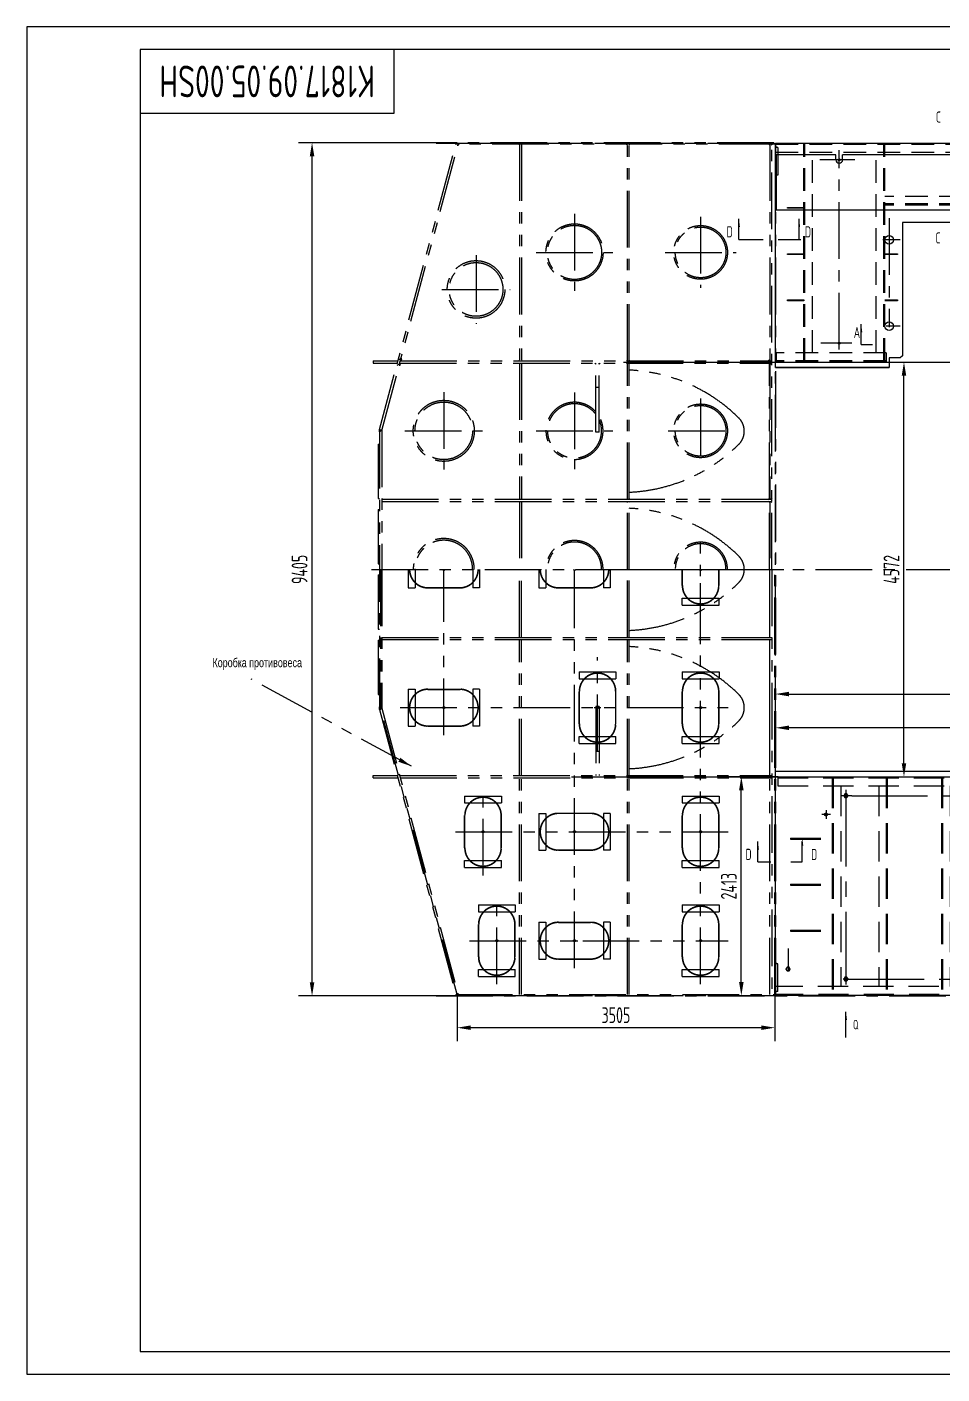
# Model space of a CAD drawing. Header units: millimetres. Extents: x 0 to 21000, y 0 to 14850.
# Drawn here: x 0 to 10094, y 0 to 14850 of the extents above; entities that cross this region are included whole.
import ezdxf
from ezdxf.enums import TextEntityAlignment as Align

# ---------------------------------------------------------------- set-up
doc = ezdxf.new("R2010")
doc.units = ezdxf.units.MM
doc.header["$LTSCALE"] = 500
for name, pattern in [('F', [0.75, 0.5, -0.25]), ('G', [2, 1.25, -0.25, 0.25, -0.25]), ('K', [2.5, 1.25, -0.25, 0.25, -0.25, 0.25, -0.25])]:
    doc.linetypes.add(name, pattern=pattern)
for name, color, linetype in [('01', 7, 'Continuous'), ('02', 1, 'Continuous'), ('04', 2, 'F'), ('05', 4, 'G'), ('07', 6, 'K'), ('08', 1, 'Continuous'), ('11', 3, 'Continuous')]:
    doc.layers.add(name, color=color, linetype=linetype)
doc.styles.get("Standard").update_dxf_attribs({"font": 'isocp', "width": 0.707, "bigfont": 'intecad.shx'})
doc.dimstyles.new('INTE', dxfattribs={"dimscale": 50, "dimtxt": 3.5, "dimasz": 3, "dimexe": 3, "dimexo": 0, "dimgap": 1, "dimtad": 1, "dimdec": 3, "dimdsep": 46, "dimtxsty": 'Standard', "dimcen": 0, "dimclrd": 1, "dimclre": 1, "dimclrt": 3, "dimaunit": 1, "dimadec": 0, "dimazin": 0, "dimtfac": 1, "dimtmove": 0, "dimatfit": 0, "dimfxl": 1, "dimarcsym": 0})

# ---------------------------------------------------------------- blocks, each defined once
blk = doc.blocks.new('*U1', base_point=(11610, -8775))
at = {"ltscale": 1.333333}
for p, q in [((6402, -6198), (8710, -6198)), ((6402, -6198), (6402, -8671)), ((8704, -6198), (8704, -8671)), ((8710, -6198), (8710, -8671)), ((8710, -6198), (11584, -6198)), ((11584, -6198), (11584, -8671)), ((10308, -6817), (10308, -8544)), ((11578, -6817), (11578, -8544)), ((8710, -8671), (6402, -8671)), ((11584, -8671), (8710, -8671))]:
    blk.add_line(p, q, dxfattribs=at)
at = {"layer": '01', "ltscale": 1.333333}
for p, q in [((11578, -6817), (10308, -6817)), ((11578, -8544), (10308, -8544))]:
    blk.add_line(p, q, dxfattribs=at)
at = {"layer": '01', "color": 7, "linetype": 'Continuous', "ltscale": 1.333333}
blk.add_lwpolyline([(6531, -8358), (6519, -8378), (6531, -8398), (6554, -8398), (6566, -8378), (6554, -8358)], close=True, dxfattribs=at)
for centre, radius in [((7180, -6467), 11), ((10228, -6467), 11), ((9720, -6960), 57), ((6542, -8378), 20), ((10228, -8489), 11)]:
    blk.add_circle(centre, radius, dxfattribs=at)
at = {"layer": '01', "ltscale": 1.333333}
for centre, radius in [((6961, -6674), 17.5), ((7180, -8489), 11)]:
    blk.add_circle(centre, radius, dxfattribs=at)
at = {"layer": '04', "color": 2, "linetype": 'F', "ltscale": 1.333333}
for p, q in [((6431, -6258), (8710, -6258)), ((6431, -6258), (6431, -6359)), ((6431, -6270), (8704, -6270)), ((6431, -6359), (8704, -6359)), ((8704, -6270), (9174, -6270)), ((8704, -6359), (9174, -6359)), ((8710, -6258), (9174, -6258)), ((9174, -6359), (9174, -6258)), ((9180, -6258), (11571, -6258)), ((9180, -6359), (9180, -6258)), ((9180, -6270), (11571, -6270)), ((9180, -6359), (11571, -6359)), ((11571, -6359), (11571, -6258)), ((8695, -7045), (8695, -8639)), ((8720, -7045), (8720, -8639)), ((8704, -8570), (6402, -8570)), ((11584, -8570), (8710, -8570)), ((8710, -8659), (6402, -8659)), ((8695, -8639), (8720, -8639)), ((11584, -8659), (8710, -8659))]:
    blk.add_line(p, q, dxfattribs=at)
at = {"layer": '04', "ltscale": 1.333333}
for p, q in [((7028, -6270), (7028, -8659)), ((7040, -6270), (7040, -8659)), ((7123, -6359), (7123, -8570)), ((7542, -6359), (7542, -8570)), ((7625, -6270), (7625, -8659)), ((7637, -6270), (7637, -8659)), ((8234, -6270), (8234, -8659)), ((8246, -6270), (8246, -8659)), ((8329, -6359), (8329, -8570)), ((8695, -7038), (8695, -6270)), ((8720, -7045), (8720, -6270)), ((8799, -6359), (8799, -8570)), ((8882, -6270), (8882, -8659)), ((8894, -6270), (8894, -8659)), ((9847, -6270), (9847, -8659)), ((9859, -6270), (9859, -8659)), ((9942, -6359), (9942, -8570)), ((10412, -6359), (10412, -8570)), ((10495, -6270), (10495, -8659)), ((10507, -6270), (10507, -8659)), ((11260, -6270), (11260, -8659)), ((11272, -6270), (11272, -8659)), ((11355, -6359), (11355, -8570)), ((6571, -6935), (7028, -6935)), ((6571, -6935), (6571, -6945)), ((6571, -6945), (7028, -6945)), ((8695, -7038), (8695, -7045)), ((8720, -7038), (8720, -7045)), ((6571, -7443), (7028, -7443)), ((6571, -7443), (6571, -7453)), ((6571, -7453), (7028, -7453)), ((6571, -7951), (7028, -7951)), ((6571, -7951), (6571, -7961)), ((6571, -7961), (7028, -7961))]:
    blk.add_line(p, q, dxfattribs=at)
at = {"layer": '04', "color": 2, "linetype": 'F', "ltscale": 1.333333}
for points in [[(7169, -6447), (7157, -6467), (7169, -6487), (7192, -6487), (7204, -6467), (7192, -6447)], [(10217, -6447), (10205, -6467), (10217, -6487), (10240, -6487), (10252, -6467), (10240, -6447)], [(7169, -8469), (7157, -8489), (7169, -8509), (7192, -8509), (7204, -8489), (7192, -8469)], [(10217, -8469), (10205, -8489), (10217, -8509), (10240, -8509), (10252, -8489), (10240, -8469)]]:
    blk.add_lwpolyline(points, close=True, dxfattribs=at)
at = {"layer": '05', "ltscale": 1.333333}
for p, q in [((7226, -6467), (7135, -6467)), ((7246, -6467), (7145, -6467)), ((7180, -6402), (7180, -6533)), ((7180, -6414), (7180, -8550)), ((7180, -6421), (7180, -6513)), ((7246, -6467), (10111, -6467)), ((7246, -6467), (7309, -6467)), ((10111, -6467), (10341, -6467)), ((10228, -6428), (10228, -8543)), ((7009, -6674), (6914, -6674)), ((6961, -6627), (6961, -6722)), ((9651, -6960), (9779, -6960)), ((9720, -6882), (9720, -7059)), ((6542, -8150), (6542, -8400)), ((7180, -8459), (7180, -8519)), ((7210, -8489), (7151, -8489)), ((7210, -8489), (10195, -8489)), ((10195, -8489), (10272, -8489))]:
    blk.add_line(p, q, dxfattribs=at)
blk = doc.blocks.new('*D8')
at = {"layer": '08', "color": 1, "lineweight": -2}
for p, q in [((8285, 6584), (7730, 6584)), ((7880, 4321), (7880, 6434)), ((8253, 4171), (7730, 4171))]:
    blk.add_line(p, q, dxfattribs=at)
at = {"layer": '08', "color": 1}
for points in [[(7855, 6434), (7905, 6434), (7880, 6584)], [(7855, 4321), (7905, 4321), (7880, 4171)]]:
    blk.add_solid(points, dxfattribs=at)
at = {"layer": 'Defpoints', "color": 0}
for p in [(7880, 6584), (8285, 6584), (8253, 4171)]:
    blk.add_point(p, dxfattribs=at)
at = {"layer": '08', "color": 3, "insert": (7742, 5378), "char_height": 175, "attachment_point": 5, "rotation": 90}
blk.add_mtext('2413', dxfattribs=at)
blk = doc.blocks.new('*D9')
at = {"layer": '08', "color": 1, "lineweight": -2}
for p, q in [((8256, 11156), (9824, 11156)), ((9674, 6734), (9674, 11006)), ((8256, 6584), (9824, 6584))]:
    blk.add_line(p, q, dxfattribs=at)
at = {"layer": '08', "color": 1}
for points in [[(9649, 11006), (9699, 11006), (9674, 11156)], [(9649, 6734), (9699, 6734), (9674, 6584)]]:
    blk.add_solid(points, dxfattribs=at)
at = {"layer": 'Defpoints', "color": 0}
for p in [(8256, 11156), (9674, 11156), (8256, 6584)]:
    blk.add_point(p, dxfattribs=at)
at = {"layer": '08', "color": 3, "insert": (9536, 8870), "char_height": 175, "attachment_point": 5, "rotation": 90}
blk.add_mtext('4572', dxfattribs=at)
blk = doc.blocks.new('*D10')
at = {"layer": '08', "color": 1, "lineweight": -2}
for p, q in [((8256, 6644), (8256, 7646)), ((13717, 6878), (13717, 7646)), ((8406, 7496), (13567, 7496))]:
    blk.add_line(p, q, dxfattribs=at)
at = {"layer": '08', "color": 1}
for points in [[(8406, 7521), (8406, 7471), (8256, 7496)], [(13567, 7521), (13567, 7471), (13717, 7496)]]:
    blk.add_solid(points, dxfattribs=at)
at = {"layer": 'Defpoints', "color": 0}
for p in [(13717, 7496), (13717, 6878), (8256, 6644)]:
    blk.add_point(p, dxfattribs=at)
at = {"layer": '08', "color": 3, "insert": (10986, 7634), "char_height": 175, "attachment_point": 5}
blk.add_mtext('5461', dxfattribs=at)
blk = doc.blocks.new('*U6', base_point=(2671, 20105))
for p, q in [((-3894, 20595), (-3894, 23068)), ((1567, 23068), (1567, 22192)), ((-2493, 22195), (-2493, 20725)), ((-1547, 22195), (-2493, 22195)), ((-1547, 22195), (-1547, 20725)), ((1747, 22192), (1567, 22192)), ((1747, 22192), (1747, 20725)), ((-2639, 20700), (-2639, 20595)), ((1556, 20595), (1556, 20700)), ((1556, 20700), (1722, 20700)), ((1747, 20725), (1722, 20700)), ((-2639, 20595), (-3894, 20595)), ((-3894, 20595), (-2639, 20595)), ((1556, 20595), (-1357, 20595)), ((-1357, 20595), (-1060, 20595))]:
    blk.add_line(p, q)
at = {"layer": '01', "color": 7, "linetype": 'Continuous'}
for p, q in [((-3894, 23068), (1567, 23068)), ((1561, 22941), (1561, 22331)), ((-2518, 20700), (-2639, 20700)), ((-2493, 20725), (-2518, 20700)), ((-1522, 20700), (-1547, 20725)), ((-1357, 20700), (-1522, 20700)), ((-1357, 20700), (-1357, 20595))]:
    blk.add_line(p, q, dxfattribs=at)
at = {"layer": '01'}
for p, q in [((-3229, 22941), (-3888, 22941)), ((-3888, 22941), (-3888, 22331)), ((-3229, 22886), (-3229, 22941)), ((-840, 22941), (-3153, 22941)), ((-3153, 22886), (-3153, 22941)), ((483, 22941), (-840, 22941)), ((-840, 22941), (-840, 22331)), ((-839, 22941), (-839, 22331)), ((483, 22886), (483, 22941)), ((1561, 22941), (559, 22941)), ((559, 22886), (559, 22941)), ((-840, 22331), (-3888, 22331)), ((-840, 22331), (1561, 22331))]:
    blk.add_line(p, q, dxfattribs=at)
for centre, radius in [((-3191, 22886), 11), ((521, 22886), 11), ((-2639, 22003), 47.5), ((-2639, 21050), 47.5), ((-3191, 20864), 11)]:
    blk.add_circle(centre, radius, dxfattribs=at)
at = {"layer": '01', "color": 7, "linetype": 'Continuous'}
blk.add_circle((521, 20864), 11, dxfattribs=at)
at = {"layer": '01'}
for centre in [(-3191, 22886), (521, 22886)]:
    blk.add_arc(centre, 38, 180, 0, dxfattribs=at)
at = {"layer": '04', "color": 2, "linetype": 'F'}
for p, q in [((-3894, 23056), (1567, 23056)), ((-3894, 22967), (1567, 22967)), ((-1089, 22481), (-2687, 22481)), ((-3760, 22360), (-3582, 22360)), ((-3760, 22350), (-3760, 22360)), ((-3582, 22350), (-3760, 22350)), ((-3582, 22360), (-3582, 22350)), ((-1089, 22398), (-2687, 22398)), ((-1089, 22386), (-2687, 22386)), ((-3760, 21849), (-3582, 21849)), ((-3760, 21839), (-3760, 21849)), ((-3582, 21839), (-3760, 21839)), ((-3582, 21849), (-3582, 21839)), ((-2687, 21849), (-2547, 21849)), ((-2547, 21839), (-2687, 21839)), ((-2547, 21849), (-2547, 21839)), ((-1445, 21849), (-1089, 21849)), ((-1445, 21839), (-1089, 21839)), ((1290, 21849), (1646, 21849)), ((1290, 21839), (1646, 21839)), ((-3760, 21341), (-3582, 21341)), ((-3760, 21331), (-3760, 21341)), ((-3582, 21331), (-3760, 21331)), ((-3582, 21341), (-3582, 21331)), ((-2687, 21341), (-2547, 21341)), ((-2547, 21331), (-2687, 21331)), ((-2547, 21341), (-2547, 21331)), ((-1445, 21341), (-1089, 21341)), ((-1445, 21331), (-1445, 21341)), ((-1445, 21331), (-1089, 21331)), ((1290, 21341), (1646, 21341)), ((1290, 21331), (1646, 21331)), ((-2672, 20756), (-3885, 20756)), ((-3885, 20756), (-3885, 20655)), ((-2672, 20667), (-3885, 20667)), ((-2672, 20655), (-3885, 20655)), ((-2672, 20756), (-2672, 20655)), ((-1343, 20756), (1544, 20756)), ((-1343, 20756), (-1343, 20655)), ((-1343, 20667), (1544, 20667)), ((-1343, 20655), (1544, 20655)), ((1544, 20756), (1544, 20655))]:
    blk.add_line(p, q, dxfattribs=at)
at = {"layer": '04'}
for p, q in [((-3582, 20667), (-3582, 23056)), ((-3570, 20667), (-3570, 23056)), ((-2699, 20667), (-2699, 23056)), ((-2687, 20667), (-2687, 23056)), ((-1089, 20667), (-1089, 23056)), ((-1077, 20667), (-1077, 23056)), ((-538, 20667), (-538, 23056)), ((-526, 20667), (-526, 23056)), ((586, 20667), (586, 23056)), ((598, 20667), (598, 23056)), ((1278, 20667), (1278, 23056)), ((1290, 20667), (1290, 23056)), ((-3487, 20756), (-3487, 22967)), ((-2782, 20756), (-2782, 22967)), ((-994, 20756), (-994, 22967)), ((-621, 20756), (-621, 22967)), ((681, 20756), (681, 22967)), ((1195, 20756), (1195, 22967)), ((-1445, 21839), (-1445, 21849)), ((-1089, 21839), (-1089, 21849)), ((1646, 21839), (1646, 21849)), ((-1089, 21331), (-1089, 21341)), ((1646, 21331), (1646, 21341))]:
    blk.add_line(p, q, dxfattribs=at)
at = {"layer": '05'}
for p, q in [((-3019, 22886), (-3404, 22886)), ((-3050, 20864), (-3394, 20864))]:
    blk.add_line(p, q, dxfattribs=at)
at = {"layer": '05', "color": 4, "linetype": 'G'}
for p, q in [((-3191, 20794), (-3191, 22992)), ((733, 22886), (267, 22886)), ((521, 20795), (521, 22993)), ((-2639, 22241), (-2639, 21040)), ((-2519, 22003), (-2711, 22003)), ((-2519, 21050), (-2674, 21050)), ((733, 20864), (337, 20864))]:
    blk.add_line(p, q, dxfattribs=at)
blk = doc.blocks.new('*D23')
at = {"layer": '08', "color": 1, "lineweight": -2}
for p, q in [((4745, 4184), (4745, 3668)), ((8250, 4184), (8250, 3668)), ((8100, 3818), (4895, 3818))]:
    blk.add_line(p, q, dxfattribs=at)
at = {"layer": '08', "color": 1}
for points in [[(4895, 3843), (4895, 3793), (4745, 3818)], [(8100, 3843), (8100, 3793), (8250, 3818)]]:
    blk.add_solid(points, dxfattribs=at)
at = {"layer": 'Defpoints', "color": 0}
for p in [(4745, 4184), (8250, 4184), (4745, 3818)]:
    blk.add_point(p, dxfattribs=at)
at = {"layer": '08', "color": 3, "insert": (6497, 3956), "char_height": 175, "attachment_point": 5}
blk.add_mtext('3505', dxfattribs=at)
blk = doc.blocks.new('*D24')
at = {"layer": '08', "color": 1, "lineweight": -2}
for p, q in [((4744, 13573), (2995, 13573)), ((3145, 4318), (3145, 13423)), ((4744, 4168), (2995, 4168))]:
    blk.add_line(p, q, dxfattribs=at)
at = {"layer": '08', "color": 1}
for points in [[(3120, 13423), (3170, 13423), (3145, 13573)], [(3120, 4318), (3170, 4318), (3145, 4168)]]:
    blk.add_solid(points, dxfattribs=at)
at = {"layer": 'Defpoints', "color": 0}
for p in [(3145, 13573), (4744, 13573), (4744, 4168)]:
    blk.add_point(p, dxfattribs=at)
at = {"layer": '08', "color": 3, "insert": (3007, 8870), "char_height": 175, "attachment_point": 5, "rotation": 90}
blk.add_mtext('9405', dxfattribs=at)
blk = doc.blocks.new('*D25')
at = {"layer": '08', "color": 1, "lineweight": -2}
for p, q in [((8256, 6648), (8256, 7274)), ((13438, 6644), (13438, 7274)), ((13288, 7124), (8406, 7124))]:
    blk.add_line(p, q, dxfattribs=at)
at = {"layer": '08', "color": 1}
for points in [[(8406, 7149), (8406, 7099), (8256, 7124)], [(13288, 7149), (13288, 7099), (13438, 7124)]]:
    blk.add_solid(points, dxfattribs=at)
at = {"layer": 'Defpoints', "color": 0}
for p in [(8256, 7124), (8256, 6648), (13438, 6644)]:
    blk.add_point(p, dxfattribs=at)
at = {"layer": '08', "color": 3, "insert": (10847, 7262), "char_height": 175, "attachment_point": 5}
blk.add_mtext('5182', dxfattribs=at)
blk = doc.blocks.new('*U47', base_point=(251.96, 168.31))
at = {"layer": '01'}
for p, q in [((251.96, 168.31), (251.96, 182.31)), ((195.96, 168.31), (251.96, 168.31))]:
    blk.add_line(p, q, dxfattribs=at)
blk = doc.blocks.new('*U48')
at = {"layer": '04'}
blk.add_blockref('*U47', (0, 0), dxfattribs=at)
blk = doc.blocks.new('*U49')
at = {"layer": '01'}
for points in [[(415, 292), (25, 292)], [(25, 292), (25, 5)], [(25, 5), (415, 5)]]:
    blk.add_lwpolyline(points, dxfattribs=at)
at = {"layer": '02'}
for points in [[(420, 297), (0, 297)], [(0, 297), (0, 0)], [(0, 0), (420, 0)]]:
    blk.add_lwpolyline(points, dxfattribs=at)

msp = doc.modelspace()

# ---------------------------------------------------------------- hatches: boundary and pattern name
at = {"layer": '07', "linetype": 'K'}
for points in [[(4733.893, 13556.6505), (4743.8928, 13556.6513), (4743.8928, 13566.6513)], [(4758.2946, 13556.6503), (4755.6159, 13546.6503), (4768.6471, 13556.6503)], [(5426.8928, 13556.6503), (5434.8928, 13548.6503), (5434.8928, 13556.6503)], [(5462.8928, 13556.6503), (5454.8928, 13548.6503), (5454.8928, 13556.6503)], [(6614.8928, 13556.6503), (6622.8928, 13548.6503), (6622.8928, 13556.6503)], [(6650.8928, 13556.6503), (6642.8928, 13548.6503), (6642.8928, 13556.6503)], [(8192.8928, 13546.6503), (8192.8928, 13556.6503), (8182.8928, 13556.6503)], [(8217.8928, 13546.6503), (8217.8928, 13556.6503), (8207.8928, 13556.6503)], [(8236.8928, 13566.6503), (8236.8928, 13556.6503), (8246.8928, 13556.6503)], [(8255.8928, 13535.6503), (8255.8928, 13522.6503), (8268.8928, 13522.6503)], [(8255.8928, 13204.6503), (8255.8928, 13217.6503), (8268.8928, 13217.6503)], [(5434.8928, 11176.6503), (5434.8928, 11168.6503), (5426.8928, 11168.6503)], [(5434.8928, 11135.6503), (5434.8928, 11143.6503), (5426.8928, 11143.6503)], [(5454.8928, 11176.6503), (5454.8928, 11168.6503), (5462.8928, 11168.6503)], [(5454.8928, 11135.6503), (5454.8928, 11143.6503), (5462.8928, 11143.6503)], [(6273.8928, 11143.6503), (6273.8928, 11133.6503), (6263.8928, 11143.6503)], [(6311.8928, 11143.6503), (6311.8928, 11133.6503), (6321.8928, 11143.6503)], [(6622.8928, 11176.6503), (6622.8928, 11168.6503), (6614.8928, 11168.6503)], [(6622.8928, 11135.6503), (6622.8928, 11143.6503), (6614.8928, 11143.6503)], [(6642.8928, 11176.6503), (6642.8928, 11168.6503), (6650.8928, 11168.6503)], [(6642.8928, 11135.6503), (6642.8928, 11143.6503), (6650.8928, 11143.6503)], [(8179.8928, 11168.6503), (8192.8928, 11168.6503), (8192.8928, 11181.6503)], [(8179.8928, 11143.6503), (8192.8928, 11143.6503), (8192.8928, 11130.6503)], [(8204.8928, 11168.6503), (8217.8928, 11168.6503), (8217.8928, 11181.6503)], [(8204.8928, 11143.6503), (8217.8928, 11143.6503), (8217.8928, 11130.6503)], [(3887.8928, 10386.2166), (3912.8928, 10400.6503), (3890.4775, 10413.5897)], [(3912.8928, 9652.6503), (3912.8928, 9644.6503), (3920.8928, 9644.6503)], [(6622.8928, 9652.6503), (6622.8928, 9644.6503), (6614.8928, 9644.6503)], [(6642.8928, 9652.6503), (6642.8928, 9644.6503), (6650.8928, 9644.6503)], [(8179.8928, 9644.6503), (8192.8928, 9644.6503), (8192.8928, 9657.6503)], [(8204.8928, 9644.6503), (8217.8928, 9644.6503), (8217.8928, 9657.6503)], [(3912.8928, 9611.6503), (3912.8928, 9619.6503), (3920.8928, 9619.6503)], [(6622.8928, 9611.6503), (6622.8928, 9619.6503), (6614.8928, 9619.6503)], [(6642.8928, 9611.6503), (6642.8928, 9619.6503), (6650.8928, 9619.6503)], [(8179.8928, 9619.6503), (8192.8928, 9619.6503), (8192.8928, 9606.6503)], [(8204.8928, 9619.6503), (8217.8928, 9619.6503), (8217.8928, 9606.6503)], [(3887.8928, 7354.0841), (3890.4775, 7326.711), (3901.2858, 7332.9501), (3899.8928, 7338.1503), (3899.8928, 7347.1559)], [(8255.8928, 4535.6503), (8255.8928, 4522.6503), (8268.8928, 4522.6503)], [(4733.893, 4183.6501), (4743.8928, 4183.6494), (4743.8928, 4173.6494)], [(8255.8928, 4204.6503), (8255.8928, 4217.6503), (8268.8928, 4217.6503)]]:
    msp.add_hatch(color=6, dxfattribs=at).paths.add_polyline_path(points)

# ---------------------------------------------------------------- linework, layer by layer
at = {"layer": '01'}
for p, q in [((7853.946, 12508.3051), (7978.946, 12508.3051)), ((7869.6452, 12508.3051), (7994.6452, 12508.3051)), ((7994.6452, 12508.3051), (8119.6452, 12508.3051)), ((8286.2023, 12508.3051), (8411.2023, 12508.3051)), ((8392.9395, 12508.3051), (8517.9395, 12508.3051)), ((8411.2023, 12508.3051), (8536.2023, 12508.3051)), ((9203.1108, 11348.8449), (9328.1108, 11348.8449)), ((8063.1089, 5644.9919), (8188.1089, 5644.9919)), ((8078.8081, 5644.9919), (8203.8081, 5644.9919)), ((8427.0792, 5644.9919), (8552.0792, 5644.9919))]:
    msp.add_line(p, q, dxfattribs=at)
at = {"layer": '02'}
for p, q in [((7853.946, 12508.3051), (7853.946, 12733.3051)), ((8517.9395, 12508.3051), (8517.9395, 12733.3051)), ((9203.1108, 11348.8449), (9203.1108, 11573.8449)), ((6168.8829, 8870.1503), (7697.8138, 8870.1503)), ((8063.1089, 5644.9919), (8063.1089, 5869.9919)), ((8552.0792, 5644.9919), (8552.0792, 5869.9919)), ((9033.8593, 3709.7813), (9033.8593, 3994.7813))]:
    msp.add_line(p, q, dxfattribs=at)
at = {"layer": '02', "color": 1, "linetype": 'Continuous'}
for p, q in [((6580.1133, 11156.1503), (18515.5828, 11156.1503)), ((6007.7679, 6584.1503), (18515.5828, 6584.1503))]:
    msp.add_line(p, q, dxfattribs=at)
at = {"layer": '02'}
for points in [[(7853.946, 12733.3051, 0, 22.5, 0), (7853.946, 12643.3051, 0, 0, 0)], [(8517.9395, 12733.3051, 0, 22.5, 0), (8517.9395, 12643.3051, 0, 0, 0)], [(9203.1108, 11573.8449, 0, 22.5, 0), (9203.1108, 11483.8449, 0, 0, 0)], [(8063.1089, 5869.9919, 0, 22.5, 0), (8063.1089, 5779.9919, 0, 0, 0)], [(8552.0792, 5914.0554, 0, 22.5, 0), (8552.0792, 5824.0554, 0, 0, 0)], [(9033.8593, 3904.7813, 22.5, 0, 0), (9033.8593, 3994.7813, 0, 0, 0)]]:
    msp.add_lwpolyline(points, format="xyseb", dxfattribs=at)
at = {"layer": '04', "color": 2, "linetype": 'F'}
for p, q in [((8255.8928, 4171.1503), (8255.8928, 4177.1503)), ((8255.8928, 4177.1503), (9512.8928, 4177.1503)), ((9512.8928, 4177.1503), (9512.8928, 4171.1503))]:
    msp.add_line(p, q, dxfattribs=at)
at = {"layer": '05', "color": 4, "linetype": 'G'}
for p, q in [((4512.2769, 13569.1503), (18515.5828, 13569.1503)), ((8255.8928, 4171.1503), (8255.8928, 13569.1503)), ((7697.8138, 8870.1503), (18318.1226, 8870.1503)), ((4512.2769, 4171.1503), (18515.5828, 4171.1503))]:
    msp.add_line(p, q, dxfattribs=at)
at = {"layer": '07', "color": 6, "linetype": 'K'}
for p, q in [((3890.4775, 10413.5897), (4732.4132, 13556.6504)), ((3912.8928, 10400.6503), (4758.2946, 13556.6503)), ((4756.7747, 13556.6522), (4732.4132, 13556.6504)), ((4743.8928, 13566.6513), (4733.8928, 13556.6503)), ((8236.8928, 13572.6503), (4743.8928, 13572.6503)), ((4743.8928, 13572.6503), (4743.8928, 13556.6503)), ((8255.8928, 13556.6503), (4743.8928, 13556.6503)), ((4768.6471, 13556.6503), (4755.6159, 13546.6503)), ((5426.8928, 13556.6503), (5434.8928, 13548.6503)), ((5434.8928, 13556.6503), (5434.8928, 11168.1503)), ((5454.8928, 13556.6503), (5454.8928, 11168.1503)), ((5462.8928, 13556.6503), (5454.8928, 13548.6503)), ((6614.8928, 13556.6503), (6622.8928, 13548.6503)), ((6622.8928, 11168.6503), (6622.8928, 13556.6503)), ((6642.8928, 11168.6503), (6642.8928, 13556.6503)), ((6650.8928, 13556.6503), (6642.8928, 13548.6503)), ((8182.8928, 13556.6503), (8192.8928, 13546.6503)), ((8192.8928, 13556.6503), (8192.8928, 11168.6503)), ((8207.8928, 13556.6503), (8217.8928, 13546.6503)), ((8217.8928, 8870.1503), (8217.8928, 13556.6503)), ((8236.8928, 13572.6503), (8236.8928, 13556.6503)), ((8246.8928, 13556.6503), (8236.8928, 13566.6503)), ((8255.8928, 13556.6503), (8255.8928, 4183.6503)), ((8255.8928, 13535.6503), (8268.8928, 13522.6503)), ((8280.8928, 13522.6503), (8255.8928, 13522.6503)), ((8280.8928, 13522.6503), (8280.8928, 13217.6503)), ((8255.8928, 13204.6503), (8268.8928, 13217.6503)), ((8280.8928, 13217.6503), (8255.8928, 13217.6503)), ((6039.8928, 12788.9359), (6039.8928, 11940.3648)), ((7430.8928, 12755.5864), (7430.8928, 11973.7143)), ((4953.8928, 12334.783), (4953.8928, 11578.5177)), ((5615.6072, 12364.6503), (6464.1783, 12364.6503)), ((7039.9567, 12364.6503), (7821.8288, 12364.6503)), ((4575.7601, 11956.6503), (5332.0254, 11956.6503)), ((3818.8928, 11168.6503), (4092.7365, 11168.6503)), ((3818.8928, 11168.6503), (3818.8928, 11143.6503)), ((3818.8928, 11143.6503), (4086.0398, 11143.6503)), ((4121.1856, 11178.2358), (4098.7703, 11191.1751)), ((4111.9212, 11143.6503), (8217.8928, 11143.6503)), ((4111.9212, 11143.6503), (4121.5806, 11141.0628)), ((4115.8881, 11119.8121), (4121.5806, 11141.0628)), ((4118.6179, 11168.6503), (8217.8928, 11168.6503)), ((4128.9705, 11168.6503), (4119.311, 11171.2378)), ((4134.663, 11189.9011), (4125.0035, 11192.4886)), ((4128.9705, 11168.6503), (4134.663, 11189.9011)), ((5426.8928, 11168.6503), (5434.8928, 11176.6503)), ((5426.8928, 11143.6503), (5434.8928, 11135.6503)), ((5434.8928, 11143.1503), (5434.8928, 9644.6503)), ((5462.8928, 11168.6503), (5454.8928, 11176.6503)), ((5462.8928, 11143.6503), (5454.8928, 11135.6503)), ((5454.8928, 11143.1503), (5454.8928, 9644.6503)), ((6263.8928, 11143.6503), (6273.8928, 11133.6503)), ((6273.8928, 10381.6503), (6273.8928, 11143.6503)), ((6311.8928, 10381.6503), (6311.8928, 11143.6503)), ((6321.8928, 11143.6503), (6311.8928, 11133.6503)), ((6614.8928, 11168.6503), (6622.8928, 11176.6503)), ((6614.8928, 11143.6503), (6622.8928, 11135.6503)), ((6622.8928, 9644.6503), (6622.8928, 11143.6503)), ((6650.8928, 11168.6503), (6642.8928, 11176.6503)), ((6642.8928, 9644.6503), (6642.8928, 11143.6503)), ((6650.8928, 11143.6503), (6642.8928, 11135.6503)), ((8192.8928, 11181.6503), (8179.8928, 11168.6503)), ((8192.8928, 11130.6503), (8179.8928, 11143.6503)), ((8191.8928, 9644.6503), (8191.8928, 11143.6503)), ((8192.8928, 11143.6503), (8192.8928, 9644.6503)), ((8217.8928, 11181.6503), (8204.8928, 11168.6503)), ((8217.8928, 11130.6503), (8204.8928, 11143.6503)), ((4109.2831, 11133.8023), (4078.6658, 11116.1224)), ((4106.2287, 11122.3995), (4115.8881, 11119.8121)), ((6311.8928, 10876.6503), (6273.8928, 10876.6503)), ((4597.8928, 10825.4661), (4597.8928, 9969.8346)), ((6039.8928, 10821.9359), (6039.8928, 9973.3648)), ((7430.8928, 10753.8878), (7430.8928, 10041.4129)), ((3887.8928, 10386.2166), (3890.4775, 10413.5897)), ((3912.8928, 10400.6503), (3887.8928, 10386.2166)), ((3912.8928, 10400.6503), (3890.4775, 10413.5897)), ((3912.8928, 10400.6503), (3912.8928, 8870.1503)), ((4170.077, 10397.6503), (5025.7085, 10397.6503)), ((5615.6072, 10397.6503), (6464.1783, 10397.6503)), ((7074.6553, 10397.6503), (7787.1302, 10397.6503)), ((3875.8928, 10250.1503), (3875.8928, 9650.1503)), ((3875.8928, 10250.1503), (3887.8928, 10250.1503)), ((3887.8928, 10386.2166), (3887.8928, 7354.0841)), ((6311.8928, 10381.6503), (6273.8928, 10381.6503)), ((3920.8928, 9644.6503), (3912.8928, 9652.6503)), ((6614.8928, 9644.6503), (6622.8928, 9652.6503)), ((6650.8928, 9644.6503), (6642.8928, 9652.6503)), ((8192.8928, 9657.6503), (8179.8928, 9644.6503)), ((8217.8928, 9657.6503), (8204.8928, 9644.6503)), ((3875.8928, 9650.1503), (3887.8928, 9650.1503)), ((3875.8928, 9530.1503), (3875.8928, 8930.1503)), ((3875.8928, 9530.1503), (3887.8928, 9530.1503)), ((3912.8928, 9644.6503), (8217.8928, 9644.6503)), ((3912.8928, 9619.6503), (8217.8928, 9619.6503)), ((3920.8928, 9619.6503), (3912.8928, 9611.6503)), ((5434.8928, 9619.1503), (5434.8928, 8870.1503)), ((5454.8928, 9619.1503), (5454.8928, 8870.1503)), ((6614.8928, 9619.6503), (6622.8928, 9611.6503)), ((6622.8928, 8870.1503), (6622.8928, 9619.1503)), ((6650.8928, 9619.6503), (6642.8928, 9611.6503)), ((6642.8928, 8870.1503), (6642.8928, 9619.1503)), ((8192.8928, 9606.6503), (8179.8928, 9619.6503)), ((8191.8928, 8870.1503), (8191.8928, 9619.6503)), ((8192.8928, 9619.1503), (8192.8928, 8870.1503)), ((8217.8928, 9606.6503), (8204.8928, 9619.6503)), ((7430.8928, 4296.1503), (7430.8928, 9275.8408)), ((3875.8928, 8930.1503), (3887.8928, 8930.1503)), ((3799.8928, 8870.1503), (8349.8928, 8870.1503)), ((3875.8928, 8810.1503), (3875.8928, 8210.1503)), ((3875.8928, 8810.1503), (3887.8928, 8810.1503)), ((3899.8928, 8870.1503), (3899.8928, 7338.1503)), ((3912.8928, 8870.1503), (3912.8928, 7339.6503)), ((4204.8928, 8870.1503), (4204.8928, 8667.1503)), ((4280.8928, 8870.1503), (4280.8928, 8667.1503)), ((4598.8928, 7043.1503), (4598.8928, 8870.1503)), ((4916.8928, 8870.1503), (4916.8928, 8667.1503)), ((4992.8928, 8870.1503), (4992.8928, 8667.1503)), ((5434.8928, 8120.6503), (5434.8928, 8870.1503)), ((5454.8928, 8120.6503), (5454.8928, 8870.1503)), ((5645.8928, 8870.1503), (5645.8928, 8667.1503)), ((5721.8928, 8870.1503), (5721.8928, 8667.1503)), ((6039.8928, 4474.1503), (6039.8928, 8870.1503)), ((6357.8928, 8870.1503), (6357.8928, 8667.1503)), ((6433.8928, 8870.1503), (6433.8928, 8667.1503)), ((6622.8928, 8121.1503), (6622.8928, 8870.1503)), ((6642.8928, 8121.1503), (6642.8928, 8870.1503)), ((7227.8928, 8692.1503), (7227.8928, 8870.1503)), ((7230.8928, 8692.1503), (7230.8928, 8870.1503)), ((7394.8928, 8870.1503), (7466.8928, 8870.1503)), ((7630.8928, 8692.1503), (7630.8928, 8870.1503)), ((7633.8928, 8692.1503), (7633.8928, 8870.1503)), ((8191.8928, 8870.1503), (8191.8928, 8120.6503)), ((8192.8928, 8120.6503), (8192.8928, 8870.1503)), ((8217.8928, 8870.1503), (8217.8928, 4183.6503)), ((8249.8928, 4183.6503), (8249.8928, 8870.1503)), ((4204.8928, 8667.1503), (4280.8928, 8667.1503)), ((4420.8928, 8670.1503), (4776.8928, 8670.1503)), ((4420.8928, 8667.1503), (4776.8928, 8667.1503)), ((4992.8928, 8667.1503), (4916.8928, 8667.1503)), ((5645.8928, 8667.1503), (5721.8928, 8667.1503)), ((5861.8928, 8670.1503), (6217.8928, 8670.1503)), ((5861.8928, 8667.1503), (6217.8928, 8667.1503)), ((6433.8928, 8667.1503), (6357.8928, 8667.1503)), ((7430.8928, 8618.6783), (7430.8928, 8718.6783)), ((7227.8928, 8552.1503), (7633.8928, 8552.1503)), ((7227.8928, 8476.1503), (7227.8928, 8552.1503)), ((7227.8928, 8476.1503), (7633.8928, 8476.1503)), ((7633.8928, 8476.1503), (7633.8928, 8552.1503)), ((3875.8928, 8210.1503), (3887.8928, 8210.1503)), ((3875.8928, 8090.1503), (3875.8928, 7490.1503)), ((3875.8928, 8090.1503), (3887.8928, 8090.1503)), ((3912.8928, 8120.6503), (8217.8928, 8120.6503)), ((3912.8928, 8095.6503), (8217.8928, 8095.6503)), ((5434.8928, 6596.6503), (5434.8928, 8095.6503)), ((5454.8928, 6596.6503), (5454.8928, 8095.6503)), ((6622.8928, 6596.6503), (6622.8928, 8095.6503)), ((6642.8928, 6596.6503), (6642.8928, 8095.6503)), ((8191.8928, 8095.6503), (8191.8928, 6596.6503)), ((8192.8928, 6596.6503), (8192.8928, 8095.6503)), ((6293.8928, 6865.1503), (6293.8928, 7900.9403)), ((6090.8928, 7740.1503), (6496.8928, 7740.1503)), ((6090.8928, 7740.1503), (6090.8928, 7664.1503)), ((6496.8928, 7740.1503), (6496.8928, 7664.1503)), ((7227.8928, 7740.1503), (7633.8928, 7740.1503)), ((7227.8928, 7740.1503), (7227.8928, 7664.1503)), ((7633.8928, 7740.1503), (7633.8928, 7664.1503)), ((6090.8928, 7664.1503), (6496.8928, 7664.1503)), ((7227.8928, 7664.1503), (7633.8928, 7664.1503)), ((3875.8928, 7490.1503), (3887.8928, 7490.1503)), ((4204.8928, 7549.1503), (4204.8928, 7143.1503)), ((4204.8928, 7549.1503), (4280.8928, 7549.1503)), ((4280.8928, 7549.1503), (4280.8928, 7143.1503)), ((4420.8928, 7549.1503), (4776.8928, 7549.1503)), ((4420.8928, 7546.1503), (4776.8928, 7546.1503)), ((4916.8928, 7549.1503), (4916.8928, 7143.1503)), ((4992.8928, 7549.1503), (4916.8928, 7549.1503)), ((4992.8928, 7549.1503), (4992.8928, 7143.1503)), ((6090.8928, 7168.1503), (6090.8928, 7524.1503)), ((6093.8928, 7168.1503), (6093.8928, 7524.1503)), ((6493.8928, 7168.1503), (6493.8928, 7524.1503)), ((6496.8928, 7168.1503), (6496.8928, 7524.1503)), ((7227.8928, 7168.1503), (7227.8928, 7524.1503)), ((7230.8928, 7168.1503), (7230.8928, 7524.1503)), ((7630.8928, 7168.1503), (7630.8928, 7524.1503)), ((7633.8928, 7168.1503), (7633.8928, 7524.1503)), ((3890.4775, 7326.711), (3887.8928, 7354.0841)), ((3899.8928, 7347.1559), (3887.8928, 7354.0841)), ((3901.2858, 7332.9501), (3890.4775, 7326.711)), ((3890.4775, 7326.711), (4732.4132, 4183.6502)), ((3899.8928, 7347.1559), (3912.8928, 7339.6503)), ((4744.8928, 4183.6503), (3899.8928, 7338.1503)), ((3901.2858, 7332.9501), (3912.8928, 7339.6503)), ((3912.8928, 7339.6503), (4758.2946, 4183.6503)), ((4117.8928, 7346.1503), (7733.8928, 7346.1503)), ((6257.8928, 7346.1503), (6329.8928, 7346.1503)), ((6273.8928, 7358.6503), (6273.8928, 6596.6503)), ((6311.8928, 7358.6503), (6273.8928, 7358.6503)), ((6311.8928, 7358.6503), (6311.8928, 6596.6503)), ((7394.8928, 7346.1503), (7466.8928, 7346.1503)), ((4204.8928, 7143.1503), (4280.8928, 7143.1503)), ((4420.8928, 7146.1503), (4776.8928, 7146.1503)), ((4420.8928, 7143.1503), (4776.8928, 7143.1503)), ((4992.8928, 7143.1503), (4916.8928, 7143.1503)), ((6090.8928, 6952.1503), (6090.8928, 7028.1503)), ((6090.8928, 7028.1503), (6496.8928, 7028.1503)), ((6496.8928, 6952.1503), (6496.8928, 7028.1503)), ((7227.8928, 6952.1503), (7227.8928, 7028.1503)), ((7227.8928, 7028.1503), (7633.8928, 7028.1503)), ((7633.8928, 6952.1503), (7633.8928, 7028.1503)), ((6090.8928, 6952.1503), (6496.8928, 6952.1503)), ((6311.8928, 6863.6503), (6273.8928, 6863.6503)), ((7227.8928, 6952.1503), (7633.8928, 6952.1503)), ((3818.8928, 6596.6503), (4086.0398, 6596.6503)), ((3818.8928, 6571.6503), (3818.8928, 6596.6503)), ((3818.8928, 6571.6503), (4092.7365, 6571.6503)), ((4111.9212, 6596.6503), (8217.8928, 6596.6503)), ((4118.6179, 6571.6503), (8217.8928, 6571.6503)), ((5434.8928, 4183.6503), (5434.8928, 6572.1503)), ((5454.8928, 4183.6503), (5454.8928, 6572.1503)), ((6622.8928, 4183.6503), (6622.8928, 6571.6503)), ((6642.8928, 4183.6503), (6642.8928, 6571.6503)), ((8192.8928, 4183.6503), (8192.8928, 6571.6503)), ((5030.8928, 5497.1503), (5030.8928, 6486.3671)), ((4827.8928, 6372.1503), (4827.8928, 6296.1503)), ((4827.8928, 6372.1503), (5233.8928, 6372.1503)), ((4827.8928, 6296.1503), (5233.8928, 6296.1503)), ((5233.8928, 6372.1503), (5233.8928, 6296.1503)), ((7227.8928, 6372.1503), (7633.8928, 6372.1503)), ((7227.8928, 6372.1503), (7227.8928, 6296.1503)), ((7227.8928, 6296.1503), (7633.8928, 6296.1503)), ((7633.8928, 6372.1503), (7633.8928, 6296.1503)), ((4827.8928, 5800.1503), (4827.8928, 6156.1503)), ((4830.8928, 5800.1503), (4830.8928, 6156.1503)), ((5230.8928, 5800.1503), (5230.8928, 6156.1503)), ((5233.8928, 5800.1503), (5233.8928, 6156.1503)), ((5645.8928, 6181.1503), (5721.8928, 6181.1503)), ((5645.8928, 6181.1503), (5645.8928, 5775.1503)), ((5721.8928, 6181.1503), (5721.8928, 5775.1503)), ((6217.8928, 6181.1503), (5861.8928, 6181.1503)), ((6217.8928, 6178.1503), (5861.8928, 6178.1503)), ((6357.8928, 6181.1503), (6357.8928, 5775.1503)), ((6433.8928, 6181.1503), (6357.8928, 6181.1503)), ((6433.8928, 6181.1503), (6433.8928, 5775.1503)), ((7227.8928, 5800.1503), (7227.8928, 6156.1503)), ((7230.8928, 5800.1503), (7230.8928, 6156.1503)), ((7630.8928, 5800.1503), (7630.8928, 6156.1503)), ((7633.8928, 5800.1503), (7633.8928, 6156.1503)), ((4727.8928, 5978.1503), (7733.8928, 5978.1503)), ((4994.8928, 5978.1503), (5066.8928, 5978.1503)), ((7394.8928, 5978.1503), (7466.8928, 5978.1503)), ((4827.8928, 5660.1503), (5233.8928, 5660.1503)), ((4827.8928, 5584.1503), (4827.8928, 5660.1503)), ((5233.8928, 5584.1503), (5233.8928, 5660.1503)), ((5645.8928, 5775.1503), (5721.8928, 5775.1503)), ((5861.8928, 5778.1503), (6217.8928, 5778.1503)), ((5861.8928, 5775.1503), (6217.8928, 5775.1503)), ((6433.8928, 5775.1503), (6357.8928, 5775.1503)), ((7227.8928, 5660.1503), (7633.8928, 5660.1503)), ((7227.8928, 5584.1503), (7227.8928, 5660.1503)), ((7633.8928, 5584.1503), (7633.8928, 5660.1503)), ((4827.8928, 5584.1503), (5233.8928, 5584.1503)), ((7227.8928, 5584.1503), (7633.8928, 5584.1503)), ((5182.8928, 4296.1503), (5182.8928, 5276.8061)), ((4979.8928, 5171.1503), (5385.8928, 5171.1503)), ((4979.8928, 5171.1503), (4979.8928, 5095.1503)), ((4979.8928, 5095.1503), (5385.8928, 5095.1503)), ((5385.8928, 5171.1503), (5385.8928, 5095.1503)), ((7227.8928, 5171.1503), (7633.8928, 5171.1503)), ((7227.8928, 5171.1503), (7227.8928, 5095.1503)), ((7227.8928, 5095.1503), (7633.8928, 5095.1503)), ((7633.8928, 5171.1503), (7633.8928, 5095.1503)), ((4979.8928, 4599.1503), (4979.8928, 4955.1503)), ((4982.8928, 4599.1503), (4982.8928, 4955.1503)), ((5382.8928, 4599.1503), (5382.8928, 4955.1503)), ((5385.8928, 4599.1503), (5385.8928, 4955.1503)), ((5645.8928, 4980.1503), (5721.8928, 4980.1503)), ((5645.8928, 4980.1503), (5645.8928, 4574.1503)), ((5721.8928, 4980.1503), (5721.8928, 4574.1503)), ((5861.8928, 4980.1503), (6217.8928, 4980.1503)), ((5861.8928, 4977.1503), (6217.8928, 4977.1503)), ((6357.8928, 4980.1503), (6357.8928, 4574.1503)), ((6433.8928, 4980.1503), (6357.8928, 4980.1503)), ((6433.8928, 4980.1503), (6433.8928, 4574.1503)), ((7227.8928, 4599.1503), (7227.8928, 4955.1503)), ((7230.8928, 4599.1503), (7230.8928, 4955.1503)), ((7630.8928, 4599.1503), (7630.8928, 4955.1503)), ((7633.8928, 4599.1503), (7633.8928, 4955.1503)), ((4879.8928, 4777.1503), (7733.8928, 4777.1503)), ((5146.8928, 4777.1503), (5218.8928, 4777.1503)), ((6003.8928, 4777.1503), (6075.8928, 4777.1503)), ((7394.8928, 4777.1503), (7466.8928, 4777.1503)), ((4979.8928, 4459.1503), (5385.8928, 4459.1503)), ((4979.8928, 4383.1503), (4979.8928, 4459.1503)), ((5385.8928, 4383.1503), (5385.8928, 4459.1503)), ((5645.8928, 4574.1503), (5721.8928, 4574.1503)), ((5861.8928, 4577.1503), (6217.8928, 4577.1503)), ((5861.8928, 4574.1503), (6217.8928, 4574.1503)), ((6433.8928, 4574.1503), (6357.8928, 4574.1503)), ((7227.8928, 4459.1503), (7633.8928, 4459.1503)), ((7227.8928, 4383.1503), (7227.8928, 4459.1503)), ((7633.8928, 4383.1503), (7633.8928, 4459.1503)), ((8255.8928, 4535.6503), (8268.8928, 4522.6503)), ((8280.8928, 4522.6503), (8255.8928, 4522.6503)), ((8280.8928, 4217.6503), (8280.8928, 4522.6503)), ((4979.8928, 4383.1503), (5385.8928, 4383.1503)), ((7227.8928, 4383.1503), (7633.8928, 4383.1503)), ((4732.4132, 4183.6503), (8255.8928, 4183.6503)), ((4743.8928, 4173.6494), (4733.8928, 4183.6503)), ((4743.8928, 4167.6503), (4743.8928, 4183.6503)), ((8236.8928, 4167.6503), (4743.8928, 4167.6503)), ((8236.8928, 4183.6503), (8236.8928, 4167.6503)), ((8255.8928, 4204.6503), (8268.8928, 4217.6503)), ((8280.8928, 4217.6503), (8255.8928, 4217.6503))]:
    msp.add_line(p, q, dxfattribs=at)
for centre, radius in [((6039.8928, 12364.6503), 315), ((6039.8928, 12364.6503), 298.5), ((7430.8928, 12364.6503), 296), ((7430.8928, 12364.6503), 279.5), ((4953.8928, 11956.6503), 317.5), ((4953.8928, 11956.6503), 296), ((4597.8928, 10397.6503), 336.5), ((4597.8928, 10397.6503), 317.5), ((7430.8928, 10397.6503), 296), ((7430.8928, 10397.6503), 279.5), ((4598.8928, 7346.1503), 11), ((6293.8928, 7346.1503), 11), ((7430.8928, 7346.1503), 11), ((5030.8928, 5978.1503), 11), ((6039.8928, 5978.1503), 11), ((7430.8928, 5978.1503), 11), ((5182.8928, 4777.1503), 11), ((6039.8928, 4777.1503), 11), ((7430.8928, 4777.1503), 11)]:
    msp.add_circle(centre, radius, dxfattribs=at)
for centre, radius, start, end in [((6564.8928, 9240.1503), 1828.6643, 45.22429725, 87.55535932), ((6039.8928, 10397.6503), 315, 42.02462758, 30.28903789), ((6039.8928, 10397.6503), 298.5, 38.37913559, 24.32511855), ((7709.8928, 10394.1503), 203.0133, 314.77570275, 45.22429725), ((6564.8928, 11548.1503), 1828.6643, 272.44464068, 314.77570275), ((6564.8928, 7716.6503), 1828.6643, 45.22429725, 87.55535932), ((4597.8928, 8873.6503), 336.5, 359.40404504, 180.59595496), ((4597.8928, 8873.6503), 317.5, 359.36838019, 180.63161981), ((6039.8928, 8873.6503), 315, 359.36336713, 180.63663287), ((6039.8928, 8873.6503), 298.5, 359.3281748, 180.6718252), ((7430.8928, 8873.6503), 296, 359.32250033, 180.67749967), ((7430.8928, 8873.6503), 279.5, 359.28250279, 180.71749721), ((7709.8928, 8870.6503), 203.0133, 359.85888651, 45.22429725), ((4420.8928, 8870.1503), 203, 180, 270), ((4420.8928, 8870.1503), 200, 180, 270), ((4598.8928, 8870.1503), 11, 180, 0), ((4776.8928, 8870.1503), 200, 270, 0), ((4776.8928, 8870.1503), 203, 270, 0), ((5861.8928, 8870.1503), 203, 180, 270), ((5861.8928, 8870.1503), 200, 180, 270), ((6039.8928, 8870.1503), 11, 180, 0), ((6217.8928, 8870.1503), 200, 270, 0), ((6217.8928, 8870.1503), 203, 270, 0), ((7430.8928, 8870.1503), 11, 180, 0), ((7709.8928, 8870.6503), 203.0133, 314.77570275, 359.85888651), ((6564.8928, 10024.6503), 1828.6643, 272.44464068, 314.77570275), ((7430.8928, 8692.1503), 203, 180, 0), ((7430.8928, 8692.1503), 200, 180, 0), ((6564.8928, 6192.1503), 1828.6643, 45.22429725, 87.55535932), ((6293.8928, 7524.1503), 203, 0, 180), ((6293.8928, 7524.1503), 200, 0, 180), ((7430.8928, 7524.1503), 203, 0, 180), ((7430.8928, 7524.1503), 200, 0, 180), ((4420.8928, 7346.1503), 203, 90, 270), ((4420.8928, 7346.1503), 200, 90, 270), ((4776.8928, 7346.1503), 203, 270, 90), ((4776.8928, 7346.1503), 200, 270, 90), ((7709.8928, 7346.1503), 203.0133, 314.77570275, 45.22429725), ((6293.8928, 7168.1503), 203, 180, 0), ((6293.8928, 7168.1503), 200, 180, 0), ((6564.8928, 8500.1503), 1828.6643, 272.44464068, 314.77570275), ((7430.8928, 7168.1503), 203, 180, 0), ((7430.8928, 7168.1503), 200, 180, 0), ((5030.8928, 6156.1503), 203, 0, 180), ((5030.8928, 6156.1503), 200, 0, 180), ((7430.8928, 6156.1503), 203, 0, 180), ((7430.8928, 6156.1503), 200, 0, 180), ((5861.8928, 5978.1503), 203, 90, 270), ((5861.8928, 5978.1503), 200, 90, 270), ((6217.8928, 5978.1503), 203, 270, 90), ((6217.8928, 5978.1503), 200, 270, 90), ((5030.8928, 5800.1503), 203, 180, 0), ((5030.8928, 5800.1503), 200, 180, 0), ((7430.8928, 5800.1503), 203, 180, 0), ((7430.8928, 5800.1503), 200, 180, 0), ((5182.8928, 4955.1503), 203, 0, 180), ((5182.8928, 4955.1503), 200, 0, 180), ((7430.8928, 4955.1503), 203, 0, 180), ((7430.8928, 4955.1503), 200, 0, 180), ((5861.8928, 4777.1503), 203, 90, 270), ((5861.8928, 4777.1503), 200, 90, 270), ((6217.8928, 4777.1503), 203, 270, 90), ((6217.8928, 4777.1503), 200, 270, 90), ((5182.8928, 4599.1503), 203, 180, 0), ((5182.8928, 4599.1503), 200, 180, 0), ((7430.8928, 4599.1503), 203, 180, 0), ((7430.8928, 4599.1503), 200, 180, 0)]:
    msp.add_arc(centre, radius, start, end, dxfattribs=at)

# ---------------------------------------------------------------- block references
at = {"layer": '01', "xscale": 50, "yscale": 50, "zscale": 50}
msp.add_blockref('*U49', (0, 0), dxfattribs=at)
at = {"layer": '01', "xscale": 50, "yscale": 50}
msp.add_blockref('*U48', (4050, 13900), dxfattribs=at)
at = {"layer": '01'}
msp.add_blockref('*U6', (14821.4366, 10605.8249), dxfattribs=at)
at = {"layer": '01', "color": 7, "linetype": 'Continuous'}
msp.add_blockref('*U1', (13463.0165, 4067.6055), dxfattribs=at)

# ---------------------------------------------------------------- texts
at = {"layer": '01', "insert": (2047.1448, 7892.1451), "char_height": 100, "attachment_point": 1}
msp.add_mtext('{\\fArial|b0|i0|c204|p34;\\C3;Коробка противовеса}', dxfattribs=at)
at = {"layer": '11', "width": 0.696133}
msp.add_text('K1817.09.05.00SH', height=350, rotation=180, dxfattribs=at).set_placement((3838.811, 14425), (1461.189, 14425), align=Align.FIT)
at = {"layer": '11', "width": 0.707}
for s, height, p in [('C', 122.5, (10026.0552, 13758.8385)), ('D', 122.5, (7717.5679, 12494.1161)), ('D', 122.5, (8581.417, 12493.1696)), ('C', 122.5, (10020.8446, 12425.857)), ('A', 122.5, (9120.097, 11384.8341)), ('D', 122.5, (7926.7308, 5630.8029)), ('D', 122.5, (8649.3538, 5629.8564)), ('Q', 105, (9111.7343, 3768.1475))]:
    msp.add_text(s, height=height, dxfattribs=at).set_placement(p, align=Align.BOTTOM_LEFT)

# ---------------------------------------------------------------- dimensions: what is measured, and where the dimension line sits
at = {"layer": '08'}
for base, p1, p2, angle, picture, middle in [((3144.819, 13572.6503), (4743.8928, 4167.6503), (4743.8928, 13572.6503), 90, '*D24', (3007.319, 8870.1503)), ((7879.9829, 6584.1503), (8252.9146, 4171.1503), (8284.8928, 6584.1503), 90, '*D8', (7742.4657, 5377.6503)), ((4744.8928, 3818.484), (8249.8928, 4183.6503), (4744.8928, 4183.6503), 180, '*D23', (6497.3928, 3955.984))]:
    dim = msp.add_linear_dim(base=base, p1=p1, p2=p2, angle=angle, dimstyle='INTE', dxfattribs=at)
    dim.commit()
    dim.dimension.update_dxf_attribs({"geometry": picture, "text_midpoint": middle})
dim = msp.add_linear_dim(base=(9673.8934, 11156.1503), p1=(8255.8928, 6584.1503), p2=(8255.8928, 11156.1503), angle=90, dimstyle='INTE', dxfattribs=at)
dim.commit()
dim.dimension.update_dxf_attribs({"geometry": '*D9', "text_midpoint": (9673.8934, 8870.1503), "dimtype": 160})
for base, p1, p2, picture, middle in [((13716.8928, 7496.2669), (8255.8928, 6644.1503), (13716.8928, 6878.0409), '*D10', (10986.3928, 7633.7669)), ((8255.8928, 7123.9853), (13437.8928, 6644.1503), (8255.8928, 6647.8134), '*D25', (10846.8928, 7261.5026))]:
    dim = msp.add_linear_dim(base=base, p1=p1, p2=p2, dimstyle='INTE', dxfattribs=at)
    dim.commit()
    dim.dimension.update_dxf_attribs({"geometry": picture, "text_midpoint": middle})

# ---------------------------------------------------------------- leaders
at = {"layer": '07'}
msp.add_leader([(4240.4842, 6699.9485), (2472.1349, 7661.3077)], dimstyle='INTE', dxfattribs=at)

doc.saveas('drawing.dxf')
